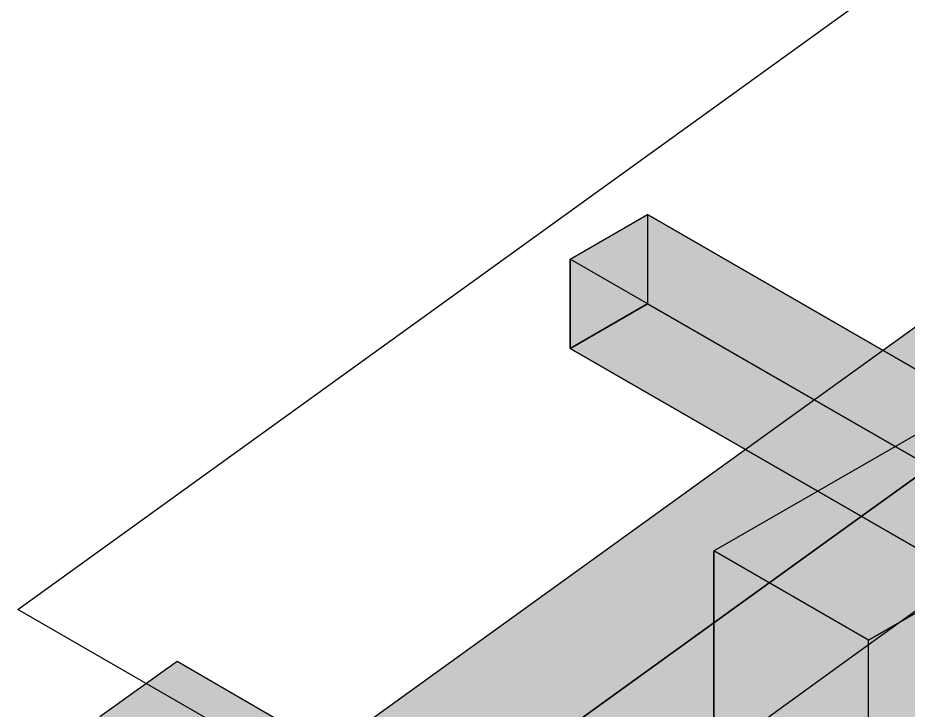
# Model space of a CAD drawing. Header units: metres. Extents: x 0 to 34.2, y 0 to 17.8.
# Drawn here: x 6.0103 to 6.5087, y 11.4904 to 11.8784 of the extents above; entities that cross this region are included whole.
import ezdxf

# ---------------------------------------------------------------- set-up
doc = ezdxf.new("R2010")
doc.units = ezdxf.units.M
doc.header["$LTSCALE"] = 0.25
doc.layers.add('ISO-ARISTAS', color=8, linetype='CONTINUOUS')
doc.layers.add('ISO-CONCRETO-SUP', color=254, linetype='CONTINUOUS', true_color=0xe8e8e8)

msp = doc.modelspace()

# ---------------------------------------------------------------- linework, layer by layer
at = {"layer": 'ISO-ARISTAS', "color": 250}
for p, q in [((6.01028, 11.54688), (8.1, 13.055)), ((6.41416, 11.63404), (6.71108, 11.84832)), ((6.47911, 11.59654), (6.77603, 11.81082)), ((6.77603, 11.81082), (6.47911, 11.59654)), ((6.31945, 11.74313), (6.36275, 11.76813)), ((6.31945, 11.74313), (6.36275, 11.76813)), ((6.36275, 11.76813), (6.36275, 11.71813)), ((6.69098, 11.57863), (6.36275, 11.76813)), ((6.36275, 11.76813), (6.36275, 11.71813)), ((6.36275, 11.76813), (6.69098, 11.57863)), ((6.31945, 11.69313), (6.31945, 11.74313)), ((6.64768, 11.55363), (6.31945, 11.74313)), ((6.64768, 11.55363), (6.31945, 11.74313)), ((6.31945, 11.74313), (6.31945, 11.69313)), ((6.77603, 11.73582), (6.47911, 11.52154)), ((6.36275, 11.71813), (6.31945, 11.69313)), ((6.31945, 11.69313), (6.36275, 11.71813)), ((6.36275, 11.71813), (6.69098, 11.52863)), ((6.36275, 11.71813), (6.69098, 11.52863)), ((6.39999, 11.57963), (6.6165, 11.70463)), ((6.39999, 11.57963), (6.6165, 11.70463)), ((6.64768, 11.50363), (6.31945, 11.69313)), ((6.31945, 11.69313), (6.64768, 11.50363)), ((6.48659, 11.52963), (6.7031, 11.65463)), ((6.7031, 11.65463), (6.48659, 11.52963)), ((6.11723, 11.41975), (6.41416, 11.63404)), ((6.47911, 11.59654), (6.18219, 11.38225)), ((6.18219, 11.38225), (6.47911, 11.59654)), ((6.39999, 11.21611), (6.39999, 11.57963)), ((6.48659, 11.52963), (6.39999, 11.57963)), ((6.39999, 11.57963), (6.39999, 11.21611)), ((6.48659, 11.52963), (6.39999, 11.57963)), ((7.6514, 10.59938), (6.01028, 11.54688)), ((6.48659, 11.16611), (6.48659, 11.52963)), ((6.48659, 11.16611), (6.48659, 11.52963)), ((6.47911, 11.52154), (6.18219, 11.30725)), ((6.09948, 11.51774), (6.05618, 11.48674)), ((6.16313, 11.48062), (6.09948, 11.51774))]:
    msp.add_line(p, q, dxfattribs=at)
at = {"layer": 'ISO-CONCRETO-SUP', "true_color": 0x6e7681}
for points in [[(6.71108, 11.84832), (6.77603, 11.81082), (6.41416, 11.63404), (6.47911, 11.59654)], [(6.41416, 11.63404), (6.47911, 11.59654), (6.11723, 11.41975), (6.18219, 11.38225)]]:
    msp.add_solid(points, dxfattribs=at)
at = {"layer": 'ISO-CONCRETO-SUP', "true_color": 0x575d65}
for points in [[(6.77603, 11.73582), (6.47911, 11.52154), (6.77603, 11.81082), (6.47911, 11.59654)], [(6.36275, 11.71813), (6.31945, 11.69313), (6.36275, 11.76813), (6.31945, 11.74313)], [(6.6165, 11.34111), (6.39999, 11.21611), (6.6165, 11.70463), (6.39999, 11.57963)], [(6.7031, 11.29111), (6.48659, 11.16611), (6.7031, 11.65463), (6.48659, 11.52963)], [(6.47911, 11.52154), (6.18219, 11.30725), (6.47911, 11.59654), (6.18219, 11.38225)]]:
    msp.add_solid(points, dxfattribs=at)
at = {"layer": 'ISO-CONCRETO-SUP', "true_color": 0x6b737d}
for points in [[(6.36275, 11.76813), (6.69098, 11.57863), (6.31945, 11.74313), (6.64768, 11.55363)], [(6.36275, 11.71813), (6.69098, 11.52863), (6.31945, 11.69313), (6.64768, 11.50363)], [(6.6165, 11.70463), (6.7031, 11.65463), (6.39999, 11.57963), (6.48659, 11.52963)]]:
    msp.add_solid(points, dxfattribs=at)
at = {"layer": 'ISO-CONCRETO-SUP', "true_color": 0x616771}
for points in [[(6.36275, 11.71813), (6.69098, 11.52863), (6.36275, 11.76813), (6.69098, 11.57863)], [(6.31945, 11.69313), (6.64768, 11.50363), (6.31945, 11.74313), (6.64768, 11.55363)], [(6.39999, 11.21611), (6.48659, 11.16611), (6.39999, 11.57963), (6.48659, 11.52963)]]:
    msp.add_solid(points, dxfattribs=at)
at = {"layer": 'ISO-CONCRETO-SUP', "true_color": 0xc2c5cd}
msp.add_solid([(6.05618, 11.48674), (6.11983, 11.44962), (6.09948, 11.51774), (6.16313, 11.48062)], dxfattribs=at)

doc.saveas('drawing.dxf')
